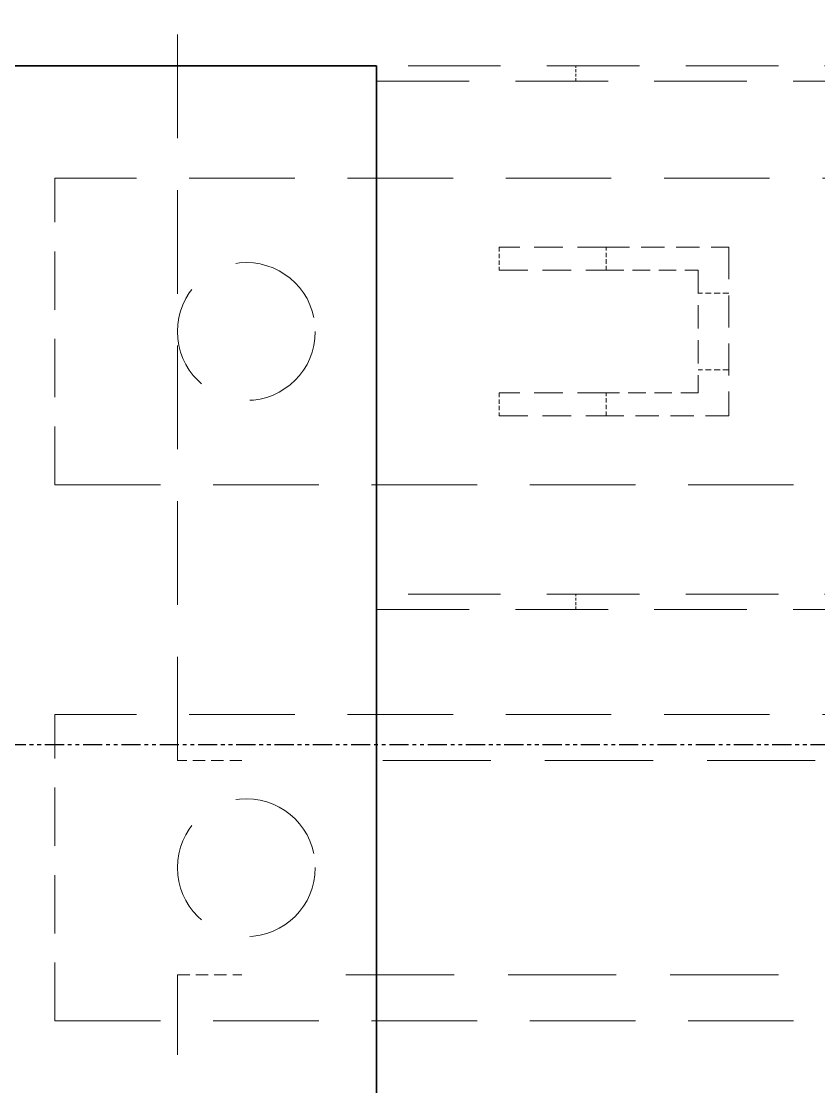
# Model space of a CAD drawing. Header units: millimetres. Extents: x -116965 to 323937, y 291661 to 566926.
# Drawn here: x -25015.5 to -24963.4, y 326478.2 to 326547.7 of the extents above; entities that cross this region are included whole.
import ezdxf

# ---------------------------------------------------------------- set-up
doc = ezdxf.new("R2010")
doc.units = ezdxf.units.MM
doc.linetypes.add('DASHED', pattern=[0.75, 0.5, -0.25])
doc.linetypes.add('PHANTOM', pattern=[2.5, 1.25, -0.25, 0.25, -0.25, 0.25, -0.25])
doc.layers.add('DEFAULT_3', color=7, linetype='PHANTOM')
doc.layers.add('Hidden Edges(Schneider)', color=7, linetype='DASHED', lineweight=18)
doc.layers.add('Sketch Geometry(Schneider)', color=7, linetype='Continuous', lineweight=35)

msp = doc.modelspace()

# ---------------------------------------------------------------- linework, layer by layer
at = {"layer": 'DEFAULT_3', "color": 3, "linetype": 'PHANTOM'}
msp.add_line((-24605.227101, 326500.485785), (-25775.997838, 326500.485785), dxfattribs=at)
at = {"layer": 'Hidden Edges(Schneider)', "ltscale": 13.539652}
for p, q in [((-25005.316273, 326499.464712), (-25005.316273, 326555.464712)), ((-25005.316273, 326429.464712), (-25005.316273, 326485.464712))]:
    msp.add_line(p, q, dxfattribs=at)
at = {"layer": 'Hidden Edges(Schneider)', "ltscale": 12.088975}
for p, q in [((-24929.814573, 326544.814718), (-24992.314573, 326544.814718)), ((-24992.314573, 326543.814718), (-24929.814573, 326543.814718)), ((-24929.814573, 326510.314718), (-24992.314573, 326510.314718)), ((-24992.314573, 326509.314718), (-24929.814573, 326509.314718))]:
    msp.add_line(p, q, dxfattribs=at)
at = {"layer": 'Hidden Edges(Schneider)', "ltscale": 1.196077}
msp.add_line((-24992.314573, 326542.814718), (-24992.314573, 326544.814718), dxfattribs=at)
at = {"layer": 'Hidden Edges(Schneider)', "ltscale": 0.380655}
for p, q in [((-24979.314573, 326543.814718), (-24979.314573, 326544.814718)), ((-24979.314573, 326509.314718), (-24979.314573, 326510.314718))]:
    msp.add_line(p, q, dxfattribs=at)
at = {"layer": 'Hidden Edges(Schneider)', "ltscale": 13.152804}
msp.add_line((-24992.314573, 326542.814718), (-24992.314573, 326406.814718), dxfattribs=at)
at = {"layer": 'Hidden Edges(Schneider)', "ltscale": 7.615002}
for p, q in [((-25013.316273, 326517.464712), (-25013.316273, 326537.464712)), ((-25013.316273, 326482.464712), (-25013.316273, 326502.464712))]:
    msp.add_line(p, q, dxfattribs=at)
at = {"layer": 'Hidden Edges(Schneider)', "ltscale": 13.781431}
for p, q in [((-24956.316273, 326537.464712), (-25013.316273, 326537.464712)), ((-25013.316273, 326517.464712), (-24956.316273, 326517.464712)), ((-24956.316273, 326502.464712), (-25013.316273, 326502.464712)), ((-25013.316273, 326482.464712), (-24956.316273, 326482.464712))]:
    msp.add_line(p, q, dxfattribs=at)
at = {"layer": 'Hidden Edges(Schneider)', "ltscale": 0.571033}
for p, q in [((-24984.316273, 326532.964712), (-24984.316273, 326531.464712)), ((-24977.316273, 326531.464712), (-24977.316273, 326532.964712)), ((-24984.316273, 326523.464712), (-24984.316273, 326521.964712)), ((-24977.316273, 326521.964712), (-24977.316273, 326523.464712))]:
    msp.add_line(p, q, dxfattribs=at)
at = {"layer": 'Hidden Edges(Schneider)', "ltscale": 3.769183}
for p, q in [((-24977.316273, 326532.964712), (-24984.316273, 326532.964712)), ((-24984.316273, 326531.464712), (-24977.316273, 326531.464712)), ((-24977.316273, 326523.464712), (-24984.316273, 326523.464712)), ((-24984.316273, 326521.964712), (-24977.316273, 326521.964712))]:
    msp.add_line(p, q, dxfattribs=at)
at = {"layer": 'Hidden Edges(Schneider)', "ltscale": 3.045941}
for p, q in [((-24977.316273, 326532.964712), (-24969.316273, 326532.964712)), ((-24971.316273, 326531.464712), (-24971.316273, 326523.464712)), ((-24969.316273, 326521.964712), (-24977.316273, 326521.964712))]:
    msp.add_line(p, q, dxfattribs=at)
at = {"layer": 'Hidden Edges(Schneider)', "ltscale": 4.188206}
msp.add_line((-24969.316273, 326532.964712), (-24969.316273, 326521.964712), dxfattribs=at)
at = {"layer": 'Hidden Edges(Schneider)', "ltscale": 2.284431}
for p, q in [((-24977.316273, 326531.464712), (-24971.316273, 326531.464712)), ((-24971.316273, 326523.464712), (-24977.316273, 326523.464712))]:
    msp.add_line(p, q, dxfattribs=at)
at = {"layer": 'Hidden Edges(Schneider)', "ltscale": 0.76141}
for p, q in [((-24969.316273, 326529.964712), (-24971.316273, 326529.964712)), ((-24969.316273, 326524.964712), (-24971.316273, 326524.964712))]:
    msp.add_line(p, q, dxfattribs=at)
at = {"layer": 'Hidden Edges(Schneider)', "ltscale": 1.603401}
for p, q in [((-25001.104903, 326499.464712), (-25005.316273, 326499.464712)), ((-25005.316273, 326485.464712), (-25001.104903, 326485.464712))]:
    msp.add_line(p, q, dxfattribs=at)
at = {"layer": 'Hidden Edges(Schneider)', "ltscale": 14.119594}
for p, q in [((-24921.316273, 326499.464712), (-24994.314573, 326499.464712)), ((-24994.314573, 326485.464712), (-24921.316273, 326485.464712))]:
    msp.add_line(p, q, dxfattribs=at)
at = {"layer": 'Hidden Edges(Schneider)', "ltscale": 13.672309}
for centre in [(-25000.816273, 326527.464712), (-25000.816273, 326492.464712)]:
    msp.add_circle(centre, 4.5, dxfattribs=at)
at = {"layer": 'Sketch Geometry(Schneider)'}
for p, q in [((-25149.335708, 326544.814008), (-24992.314719, 326544.814008)), ((-24992.314719, 326544.814008), (-24992.314719, 326404.814887))]:
    msp.add_line(p, q, dxfattribs=at)

doc.saveas('drawing.dxf')
